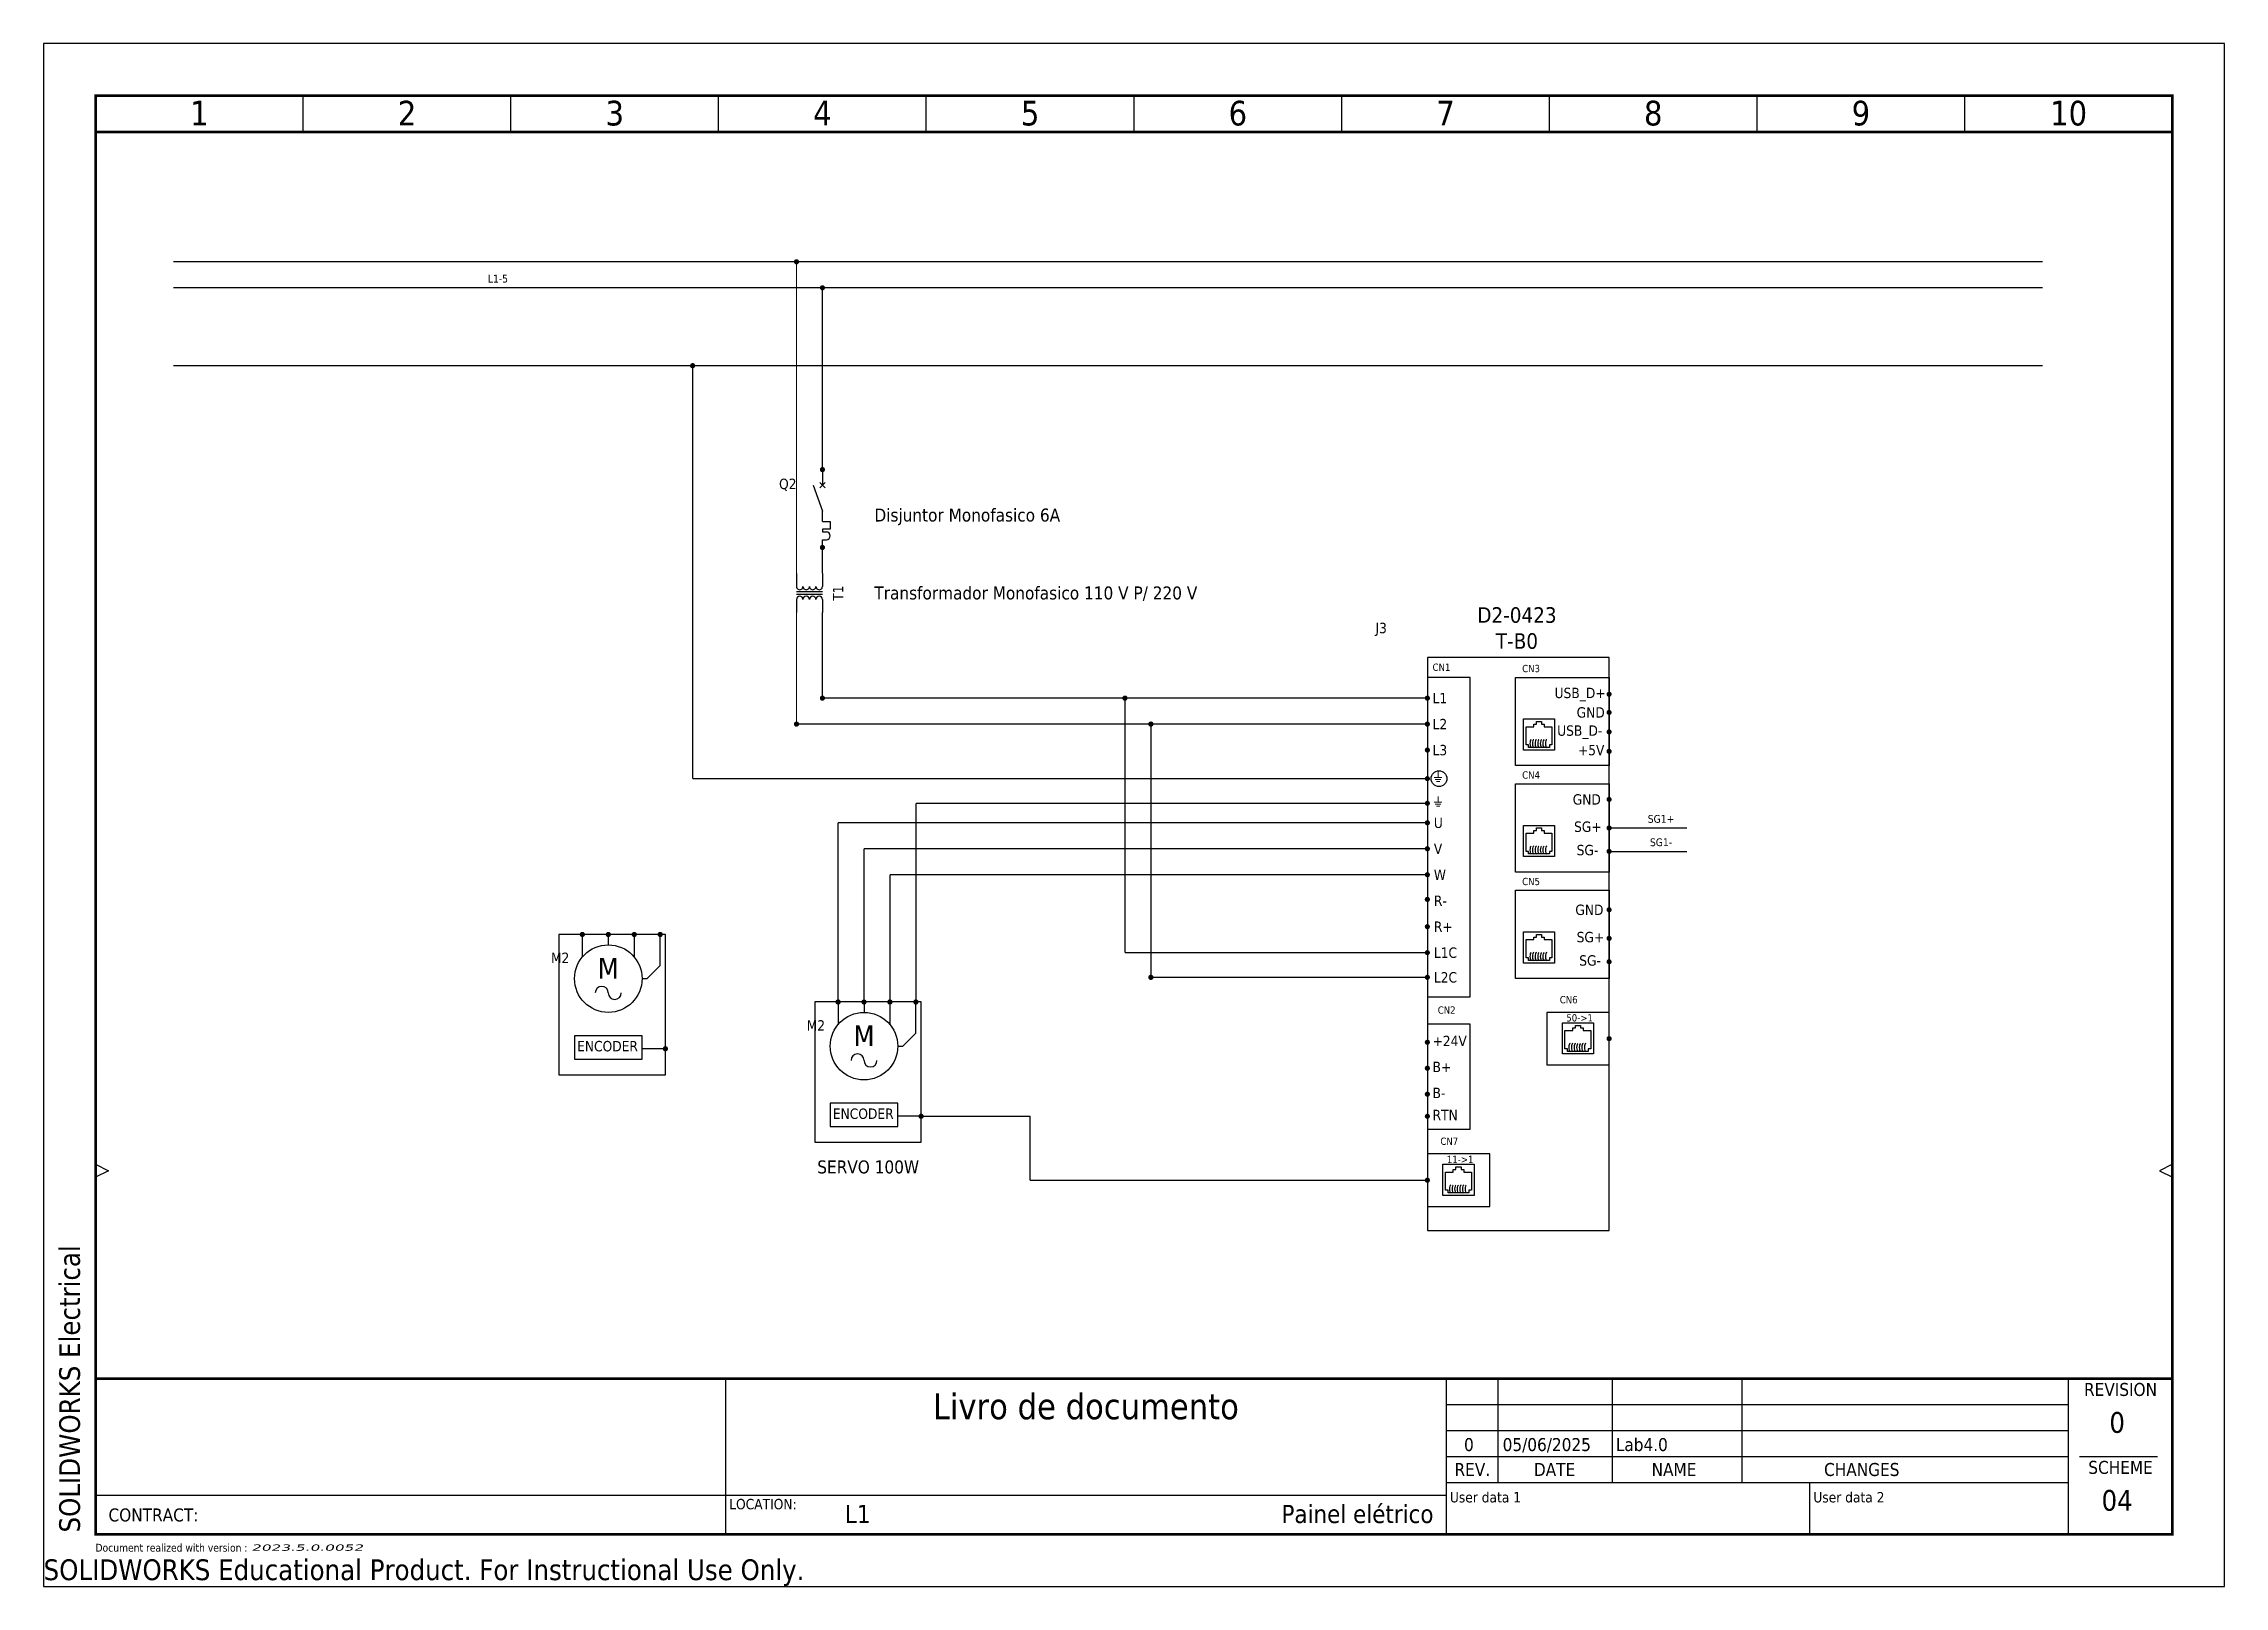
# Model space of a CAD drawing. Header units: millimetres. Extents: x 0 to 420, y 0 to 297.
import ezdxf
from ezdxf.enums import TextEntityAlignment as Align
from ezdxf.lldxf.tags import DXFTag

# ---------------------------------------------------------------- set-up
doc = ezdxf.new("R2010")
doc.units = ezdxf.units.MM
doc.header["$LTSCALE"] = 10
doc.linetypes.add('CONTINU', pattern=[0])
doc.layers.add('DoNotPrint', color=7, linetype='Continuous', plot=False)
doc.layers.add('TITLEBLOCK', color=7, linetype='Continuous')
doc.styles.add('TAHOMA_STANDARD', font='tahoma.ttf')
doc.styles.add('tr_line_equip', font='', dxfattribs={"height": 1.5})
doc.styles.get('tr_line_equip').set_extended_font_data('Tahoma')
tags = doc.linetypes.add('INTERROMPU2', pattern=[0.375, 0.25, -0.125]).pattern_tags.tags
tags[6:7] = [DXFTag(74, 4), DXFTag(75, 0), DXFTag(340, '0'), DXFTag(46, 0.0), DXFTag(50, 0.0), DXFTag(44, 0.0), DXFTag(45, 0.0)]
tags[4:5] = [DXFTag(74, 4), DXFTag(75, 0), DXFTag(340, '0'), DXFTag(46, 0.0), DXFTag(50, 0.0), DXFTag(44, 0.0), DXFTag(45, 0.0)]

# ---------------------------------------------------------------- blocks, each defined once
blk = doc.blocks.new('TR_FDP_BASEA3CA_EN')
at = {"color": 7}
for p, q in [((50, 280), (50, 287)), ((90, 280), (90, 287)), ((130, 280), (130, 287)), ((170, 280), (170, 287)), ((210, 280), (210, 287)), ((250, 280), (250, 287)), ((290, 280), (290, 287)), ((330, 280), (330, 287)), ((370, 280), (370, 287)), ((10, 81.25), (12.5, 80)), ((12.5, 80), (10, 78.75)), ((410, 81.25), (407.5, 80)), ((407.5, 80), (410, 78.75)), ((131.41, 10), (131.41, 40)), ((270.16, 10), (270.16, 40)), ((280.16, 20), (280.16, 40)), ((302.16, 20), (302.16, 40)), ((327.16, 20), (327.16, 40)), ((390, 10), (390, 40)), ((270.16, 35), (390, 35)), ((270.16, 30), (390, 30)), ((270.16, 25), (390, 25)), ((392.11, 25), (407.11, 25)), ((270.16, 17.5), (10, 17.5)), ((270.16, 20), (390, 20)), ((340.08, 20), (340.08, 10))]:
    blk.add_line(p, q, dxfattribs=at)
at = {"color": 7, "const_width": 0.5}
blk.add_lwpolyline([(10, 287), (410, 287), (410, 10), (10, 10)], close=True, dxfattribs=at)
for points in [[(10, 280), (410, 280)], [(10, 40), (410, 40)]]:
    blk.add_lwpolyline(points, dxfattribs=at)
at = {"layer": 'DoNotPrint', "color": 7}
for p, q in [((420, 297), (0, 297)), ((0, 297), (0, 0)), ((420, 0), (420, 297)), ((0, 0), (420, 0))]:
    blk.add_line(p, q, dxfattribs=at)
at = {"color": 7, "style": 'TAHOMA_STANDARD'}
for s, p in [('REVISION', (400, 37.91)), ('CHANGES', (350.16, 22.5)), ('SCHEME', (400, 22.91))]:
    blk.add_text(s, height=2.5, dxfattribs=at).set_placement(p, align=Align.MIDDLE_CENTER)
for s, p in [('REV.', (275.16, 22.5)), ('DATE', (291, 22.5)), ('NAME', (314, 22.5))]:
    blk.add_text(s, height=2.5, dxfattribs=at).set_placement(p, align=Align.MIDDLE)
for s, height, p in [('LOCATION:', 2, (132.04, 15.84)), ('CONTRACT:', 2.5, (12.5, 13.75)), ('Document realized with version :', 1.5, (9.99, 7.44))]:
    blk.add_text(s, height=height, dxfattribs=at).set_placement(p, align=Align.MIDDLE_LEFT)
for tag, height, p in [('#COL', 4.75, (30, 281.25)), ('#COL', 4.75, (70, 281.25)), ('#COL', 4.75, (110, 281.25)), ('#COL', 4.75, (150, 281.25)), ('#COL', 4.75, (190, 281.25)), ('#COL', 4.75, (230, 281.25)), ('#COL', 4.75, (270, 281.25)), ('#COL', 4.75, (310, 281.25)), ('#COL', 4.75, (350, 281.25)), ('#COL', 4.75, (390, 281.25)), ('#PROJECT_DWG_OFFICE', 4, (76.27, 33.86)), ('#BUNDLE_TZ_0_L1', 5, (200.73, 32.17)), ('#PROJECT_DWG_OFFICE_ADDRESS_1', 3, (76.27, 28.22)), ('#PROJECT_DWG_OFFICE_ADDRESS_2', 3, (76.27, 24.16)), ('#FOLIO_TZ_1_L1', 4, (200.8, 24.51)), ('#PROJECT_DWG_OFFICE_ADDRESS_3', 3, (76.27, 19.93)), ('#FOLIO_TZ_2_L1', 4, (200.74, 18.8))]:
    blk.add_attdef(tag, text='', height=height, dxfattribs=at).set_placement(p, align=Align.CENTER)
blk.add_attdef('#APP_NAME', text='', height=4, rotation=90, dxfattribs=at).set_placement((5, 10.37), align=Align.MIDDLE_LEFT)
for tag, height, p in [('#REV_NO_-0', 2.5, (274.5, 37.3)), ('#REV_NO_-1', 2.5, (274.5, 32.4)), ('#REV_NO', 4, (399.35, 31.56)), ('#REV_NO_-2', 2.5, (274.5, 27.3)), ('#FOLIO_TAG', 4, (399.35, 16.56))]:
    blk.add_attdef(tag, text='', height=height, dxfattribs=at).set_placement(p, align=Align.MIDDLE_CENTER)
for tag, height, p in [('#REV_CREATED_ON_-0', 2.5, (281, 37.2)), ('#REV_CREATED_BY_-0', 2.5, (302.7, 37.3)), ('#REV_NO_-0_TZ_0_L1', 2.5, (327.9, 37.3)), ('#REV_CREATED_BY_-1', 2.5, (302.7, 32.4)), ('#REV_CREATED_ON_-1', 2.5, (281, 32.1)), ('#REV_NO_-1_TZ_0_L1', 2.5, (327.9, 32.1)), ('#REV_CREATED_ON_-2', 2.5, (281, 27.3)), ('#REV_CREATED_BY_-2', 2.5, (302.8, 27.3)), ('#REV_NO_-2_TZ_0_L1', 2.5, (327.9, 27.5)), ('#FOLIO_LOC_TAG', 3.5, (154.33, 13.94))]:
    blk.add_attdef(tag, text='', height=height, dxfattribs=at).set_placement(p, align=Align.MIDDLE_LEFT)
for tag, p, height in [('##BUNDLE_TX_0_EN', (270.84, 16.16), 2), ('##BUNDLE_TX_1_EN', (340.84, 16.16), 2), ('#BUNDLE_TX_0', (271.84, 12.16), 2.5), ('#BUNDLE_TX_1', (342.1, 12.16), 2.5)]:
    blk.add_attdef(tag, p, '', height=height, dxfattribs=at)
blk.add_attdef('#PROJECT_CONTRACT_NUM', text='', height=3.5, dxfattribs=at).set_placement((37.75, 11.3), align=Align.BOTTOM_LEFT)
blk.add_attdef('#FOLIO_LOC_TZ_0_L1', text='', height=3.5, dxfattribs=at).set_placement((267.68, 13.94), align=Align.MIDDLE_RIGHT)
at = {"color": 7, "style": 'TAHOMA_STANDARD', "oblique": 15, "width": 2.071003}
blk.add_attdef('#ELVER', text='', height=1.21, dxfattribs=at).set_placement((40, 7.46), align=Align.MIDDLE_LEFT)
blk = doc.blocks.new('TR-DI001')
at = {"color": 0}
for p, q in [((0, 0), (0, -3)), ((-1.82, -3), (0, -8)), ((0.5, -2.5), (-0.5, -3.5)), ((0.5, -3.5), (-0.5, -2.5)), ((0, -10), (0, -8)), ((0, -10), (1.5, -10)), ((0, -11.5), (0, -12)), ((1.5, -11.5), (0, -11.5)), ((0, -12), (0.75, -12)), ((1.5, -10), (1.5, -11.5)), ((0, -13.5), (0.75, -13.5)), ((0, -15), (0, -13.5))]:
    blk.add_line(p, q, dxfattribs=at)
blk.add_arc((0.75, -12.75), 0.75, 270, 90, dxfattribs=at)
for p in [(0, 0), (0, -15)]:
    blk.add_point(p)
at = {"style": 'TAHOMA_STANDARD'}
blk.add_attdef('#P_TAG_0', (0.5, 0), '', height=1.5, dxfattribs=at)
for tag, p in [('#TAG', (-5, -3.75)), ('#CROSS_REF', (-5, -6.5)), ('#TD_1', (-5, -9.5)), ('#TD_2', (-5, -12.5)), ('#TD_3', (-5, -15.27)), ('#TD_4', (-5, -18.27)), ('#COM_TX_0', (-5, -21.17)), ('#COM_TX_1', (-5, -24.17))]:
    blk.add_attdef(tag, text='', height=2, dxfattribs=at).set_placement(p, align=Align.RIGHT)
blk.add_attdef('#P_TAG_1', text='', height=1.5, dxfattribs=at).set_placement((0.5, -15), align=Align.TOP_LEFT)
blk = doc.blocks.new('EW_TRANSFORMER_SINGLE_PHASE')
at = {"color": 0}
for p, q in [((0, 0), (2.5, 0)), ((3.5, -5), (3.5, 0)), ((4, -5), (4, 0)), ((5, 0), (7.5, 0)), ((0, -5), (2.5, -5)), ((5, -5), (7.5, -5))]:
    blk.add_line(p, q, dxfattribs=at)
for centre, start, end in [((2.5, -0.63), 270, 90), ((2.5, -1.88), 270, 90), ((2.5, -3.13), 270, 90), ((2.5, -4.38), 270, 90), ((5, -0.63), 90, 270), ((5, -1.88), 90, 270), ((5, -3.13), 90, 270), ((5, -4.38), 90, 270)]:
    blk.add_arc(centre, 0.625, start, end, dxfattribs=at)
at = {"color": 7, "style": 'TAHOMA_STANDARD'}
for tag, p in [('#TAG', (4, 2)), ('#LOC_TAG', (4.22, -8.4)), ('#REF_MAN', (4.22, -13.4)), ('#FUN_TAG', (4.22, -10.9)), ('#REF_TX_0', (4.22, -18.4)), ('#REF_REF', (4.22, -15.9)), ('#REF_TX_1', (4.22, -20.9)), ('#COM_TZ_0_L1', (4.22, -23.4))]:
    blk.add_attdef(tag, text='', height=2, dxfattribs=at).set_placement(p, align=Align.CENTER)
at = {"style": 'TAHOMA_STANDARD'}
for tag, p in [('#P_TAG_0', (0, -0.5)), ('#P_TAG_1', (0, -5.5))]:
    blk.add_attdef(tag, text='', height=1.5, dxfattribs=at).set_placement(p, align=Align.TOP_RIGHT)
for tag, p in [('#P_TAG_2', (7.5, -0.5)), ('#P_TAG_3', (7.5, -5.5))]:
    blk.add_attdef(tag, text='', height=1.5, dxfattribs=at).set_placement(p, align=Align.TOP_LEFT)
blk = doc.blocks.new('D2-0423-T-B0')
for p, q in [((19, 48.5), (19, 52)), ((19, 52), (20.5, 52)), ((20.5, 52), (20.5, 52.5)), ((20.5, 52.5), (21, 52.5)), ((21, 52.5), (21, 53)), ((21, 53), (22, 53)), ((22, 53), (22, 52.5)), ((22, 52.5), (22.5, 52.5)), ((22.5, 52.5), (22.5, 52)), ((22.5, 52), (24, 52)), ((24, 52), (24, 48.5)), ((19.5, 48.5), (19, 48.5)), ((19.5, 48), (19.5, 48.5)), ((23.5, 48), (19.5, 48)), ((24, 48.5), (23.5, 48.5)), ((23.5, 48.5), (23.5, 48)), ((19, 28), (19, 31.5)), ((19, 31.5), (20.5, 31.5)), ((20.5, 32), (21, 32)), ((20.5, 31.5), (20.5, 32)), ((21, 32.5), (22, 32.5)), ((21, 32), (21, 32.5)), ((22, 32.5), (22, 32)), ((22, 32), (22.5, 32)), ((22.5, 32), (22.5, 31.5)), ((22.5, 31.5), (24, 31.5)), ((24, 31.5), (24, 28)), ((19.5, 28), (19, 28)), ((19.5, 27.5), (19.5, 28)), ((23.5, 27.5), (19.5, 27.5)), ((23.5, 28), (23.5, 27.5)), ((24, 28), (23.5, 28)), ((19, 7.5), (19, 11)), ((19, 11), (20.5, 11)), ((20.5, 11.5), (21, 11.5)), ((20.5, 11), (20.5, 11.5)), ((21, 12), (22, 12)), ((21, 11.5), (21, 12)), ((22, 12), (22, 11.5)), ((22, 11.5), (22.5, 11.5)), ((22.5, 11.5), (22.5, 11)), ((22.5, 11), (24, 11)), ((24, 11), (24, 7.5)), ((19.5, 7.5), (19, 7.5)), ((19.5, 7), (19.5, 7.5)), ((23.5, 7), (19.5, 7)), ((23.5, 7.5), (23.5, 7)), ((24, 7.5), (23.5, 7.5)), ((26.5, -6.5), (28, -6.5)), ((26.5, -10), (26.5, -6.5)), ((28, -6.5), (28, -6)), ((28, -6), (28.5, -6)), ((28.5, -5.5), (29.5, -5.5)), ((28.5, -6), (28.5, -5.5)), ((29.5, -5.5), (29.5, -6)), ((29.5, -6), (30, -6)), ((30, -6), (30, -6.5)), ((30, -6.5), (31.5, -6.5)), ((31.5, -6.5), (31.5, -10)), ((27, -10), (26.5, -10)), ((27, -10.5), (27, -10)), ((31, -10.5), (27, -10.5)), ((31, -10), (31, -10.5)), ((31.5, -10), (31, -10)), ((5, -33.25), (5.5, -33.25)), ((5, -33.75), (5, -33.25)), ((5.5, -32.75), (6.5, -32.75)), ((5.5, -33.25), (5.5, -32.75)), ((6.5, -32.75), (6.5, -33.25)), ((6.5, -33.25), (7, -33.25)), ((7, -33.25), (7, -33.75)), ((3.5, -37.25), (3.5, -33.75)), ((3.5, -33.75), (5, -33.75)), ((4, -37.25), (3.5, -37.25)), ((4, -37.75), (4, -37.25)), ((8, -37.75), (4, -37.75)), ((7, -33.75), (8.5, -33.75)), ((8, -37.25), (8, -37.75)), ((8.5, -37.25), (8, -37.25)), ((8.5, -33.75), (8.5, -37.25))]:
    blk.add_line(p, q)
for points in [[(0, 65.339), (0, -45), (35.03, -45), (35.03, 65.339)], [(0, 61.5), (0, 0), (8.25, 0), (8.25, 61.5)], [(35, 61.5), (35, 44.5), (17, 44.5), (17, 61.5)], [(18.5, 47.5), (18.5, 53.5), (24.5, 53.5), (24.5, 47.5)], [(35, 41), (35, 24), (17, 24), (17, 41)], [(18.5, 27), (18.5, 33), (24.5, 33), (24.5, 27)], [(35, 20.5), (35, 3.5), (17, 3.5), (17, 20.5)], [(18.5, 6.5), (18.5, 12.5), (24.5, 12.5), (24.5, 6.5)], [(23, -3), (23, -13.125), (35, -13.125), (35, -3)], [(0, -5.25), (0, -25.5), (8.25, -25.5), (8.25, -5.25)], [(26, -11), (26, -5), (32, -5), (32, -11)], [(0, -30.25), (0, -40.375), (12, -40.375), (12, -30.25)], [(3, -38.25), (3, -32.25), (9, -32.25), (9, -38.25)]]:
    blk.add_lwpolyline(points, close=True)
blk.add_circle((2.25, 42), 1.521)
for centre in [(20, 48.75), (20.5, 48.75), (21, 48.75), (21.5, 48.75), (22, 48.75), (22.5, 48.75), (23, 48.75), (20, 28.25), (20.5, 28.25), (21, 28.25), (21.5, 28.25), (22, 28.25), (22.5, 28.25), (23, 28.25), (20, 7.75), (20.5, 7.75), (21, 7.75), (21.5, 7.75), (22, 7.75), (22.5, 7.75), (23, 7.75), (27.5, -9.75), (28, -9.75), (28.5, -9.75), (29, -9.75), (29.5, -9.75), (30, -9.75), (30.5, -9.75), (4.5, -37), (5, -37), (5.5, -37), (6, -37), (6.5, -37), (7, -37), (7.5, -37)]:
    blk.add_ellipse(centre, major_axis=(0, -0.75), ratio=0.3333333, start_param=3.1415927, end_param=6.2831853)
at = {"style": 'TAHOMA_STANDARD'}
for s, height, p in [('CN1', 1.4, (1, 62.75)), ('CN3', 1.4, (18.25, 62.5)), ('USB_D+', 2, (24.5, 57.5)), ('L1', 2, (1, 56.5)), ('GND', 2, (28.75, 53.75)), ('L2', 2, (1, 51.5)), ('USB_D-', 2, (25, 50.25)), ('L3', 2, (1, 46.5)), ('+5V', 2, (29, 46.5)), ('⏚', 2, (1.152, 41.346)), ('CN4', 1.4, (18.25, 42)), ('⏚', 2, (1.152, 36.596)), ('GND', 2, (28, 37)), ('U', 2, (1.25, 32.5)), ('SG+', 2, (28.25, 31.75)), ('V', 2, (1.25, 27.5)), ('SG-', 2, (28.75, 27.25)), ('W', 2, (1.25, 22.5)), ('CN5', 1.4, (18.25, 21.5)), ('R-', 2, (1.25, 17.5)), ('GND', 2, (28.5, 15.75)), ('R+', 2, (1.25, 12.5)), ('L1C', 2, (1.25, 7.5)), ('SG+', 2, (28.75, 10.5)), ('L2C', 2, (1.25, 2.75)), ('SG-', 2, (29.25, 6)), ('CN6', 1.4, (25.5, -1.25)), ('CN2', 1.4, (2, -3.25)), ('50->1', 1.4, (26.75, -4.75)), ('+24V', 2, (1, -9.5)), ('B+', 2, (1, -14.5)), ('B-', 2, (1, -19.5)), ('RTN', 2, (1, -23.75)), ('CN7', 1.4, (2.5, -28.5)), ('11->1', 1.4, (3.75, -32))]:
    blk.add_text(s, height=height, dxfattribs=at).set_placement(p)
at = {"insert": (17.25, 75), "char_height": 3, "attachment_point": 2, "style": 'TAHOMA_STANDARD'}
blk.add_mtext('D2-0423\\PT-B0', dxfattribs=at)
at = {"style": 'TAHOMA_STANDARD'}
blk.add_attdef('#SHORT_TAG', (-10, 70), '', height=2, dxfattribs=at)
for tag, p in [('#P_TAG_0', (0, 57)), ('#P_TAG_1', (0, 52)), ('#P_TAG_2', (0, 47)), ('#P_TAG_3', (0, 41.5)), ('#P_TAG_4', (0, 36.75)), ('#P_TAG_5', (0, 33)), ('#P_TAG_6', (0, 28)), ('#P_TAG_7', (0, 23)), ('#P_TAG_8', (0, 18.25)), ('#P_TAG_9', (0, 13)), ('#P_TAG_10', (0, 8)), ('#P_TAG_11', (0, 3.25)), ('#P_TAG_12', (0, -9.25)), ('#P_TAG_13', (0, -14.25)), ('#P_TAG_14', (0, -19.25)), ('#P_TAG_15', (0, -23.5)), ('#P_TAG_16', (0, -35.812))]:
    blk.add_attdef(tag, text='', height=1.5, dxfattribs=at).set_placement(p, align=Align.TOP_RIGHT)
for tag, p in [('#P_TAG_17', (35, 57.75)), ('#P_TAG_18', (35, 54.25)), ('#P_TAG_19', (35, 50.5)), ('#P_TAG_20', (35, 46.75)), ('#P_TAG_21', (35, 37.5)), ('#P_TAG_22', (35, 32)), ('#P_TAG_23', (35, 27.5)), ('#P_TAG_24', (35, 16.25)), ('#P_TAG_25', (35, 10.75)), ('#P_TAG_26', (35, 6.25)), ('#P_TAG_27', (35, -8.562))]:
    blk.add_attdef(tag, text='', height=1.5, dxfattribs=at).set_placement(p, align=Align.TOP_LEFT)
blk = doc.blocks.new('SERVO-DRIVER 100W HIWIN')
at = {"color": 0, "linetype": 'CONTINU'}
for p, q in [((0, 0), (0, -4.35)), ((5, 0), (5, -2)), ((10, 0), (10, -4.35))]:
    blk.add_line(p, q, dxfattribs=at)
for p, q in [((15, -6), (15, 0)), ((12.5, -8.5), (15, -6)), ((11.5, -8.5), (12.5, -8.5)), ((16, -22), (11.5, -22))]:
    blk.add_line(p, q)
at = {"linetype": 'INTERROMPU2'}
blk.add_lwpolyline([(-4.5, 0), (-4.5, -27), (16, -27), (16, 0)], close=True, dxfattribs=at)
blk.add_lwpolyline([(-1.5, -19.5), (-1.5, -24), (11.5, -24), (11.5, -19.5)], close=True)
blk.add_circle((5, -8.5), 6.5)
at = {"linetype": 'CONTINU'}
for centre, start, end in [((3.75, -11.25), 0, 180), ((6.25, -11.25), 180, 0)]:
    blk.add_arc(centre, 1.25, start, end, dxfattribs=at)
for p in [(0, 0), (5, 0), (10, 0), (15, 0), (16, -22)]:
    blk.add_point(p)
at = {"style": 'TAHOMA_STANDARD'}
blk.add_text('M', height=4, dxfattribs=at).set_placement((5, -8.5), align=Align.CENTER)
blk.add_text('ENCODER', height=2, dxfattribs=at).set_placement((-1, -22.5))
for tag, p in [('#P_TAG_0', (0.5, 0)), ('#P_TAG_1', (5.5, 0)), ('#P_TAG_2', (10.5, 0)), ('#P_TAG_3', (15.5, 0))]:
    blk.add_attdef(tag, p, '', height=1.5, dxfattribs=at)
at = {"linetype": 'CONTINU', "style": 'TAHOMA_STANDARD'}
for tag, p in [('#TAG', (-2.5, -3.5)), ('#TD_2', (-3.5, -9.5)), ('#TD_3', (-3.5, -12)), ('#TD_5', (-3.5, -14.5))]:
    blk.add_attdef(tag, text='', height=2, dxfattribs=at).set_placement(p, align=Align.TOP_RIGHT)
at = {"style": 'TAHOMA_STANDARD'}
blk.add_attdef('#LOC_TAG', text='', height=2, dxfattribs=at).set_placement((-3, -6), align=Align.TOP_RIGHT)
blk.add_attdef('#P_TAG_4', text='', height=1.5, dxfattribs=at).set_placement((16, -22.5), align=Align.TOP_LEFT)

msp = doc.modelspace()

# ---------------------------------------------------------------- linework, layer by layer
at = {"color": 5, "linetype": 'Continuous', "const_width": 0.25}
for points in [[(25, 255), (145, 255)], [(145, 195), (145, 255)], [(145, 255), (385, 255)]]:
    msp.add_lwpolyline(points, dxfattribs=at)
at = {"color": 221}
for points in [[(145.27, 255, 0.45, 0.45, 1), (144.72, 255, 0.45, 0.45, 1)], [(150.27, 250, 0.45, 0.45, 1), (149.72, 250, 0.45, 0.45, 1)], [(125.28, 235, 0.45, 0.45, 1), (124.72, 235, 0.45, 0.45, 1)], [(150.27, 171, 0.45, 0.45, 1), (149.72, 171, 0.45, 0.45, 1)], [(208.53, 171, 0.45, 0.45, 1), (207.97, 171, 0.45, 0.45, 1)], [(145.27, 166, 0.45, 0.45, 1), (144.72, 166, 0.45, 0.45, 1)], [(213.53, 166, 0.45, 0.45, 1), (212.97, 166, 0.45, 0.45, 1)], [(213.53, 117.25, 0.45, 0.45, 1), (212.97, 117.25, 0.45, 0.45, 1)]]:
    msp.add_lwpolyline(points, format="xyseb", close=True, dxfattribs=at)
at = {"color": 1, "linetype": 'Continuous', "const_width": 0.25}
for points in [[(25, 250), (150, 250)], [(150, 215), (150, 250)], [(150, 250), (385, 250)], [(150, 195), (150, 200)], [(150, 171), (150, 187.5)], [(150, 171), (208.25, 171)], [(150, 170.75), (150, 171)], [(208.25, 122), (208.25, 171)], [(208.25, 171), (266.5, 171)], [(153, 147), (266.5, 147)], [(153, 112.5), (153, 147)], [(208.25, 122), (266.5, 122)]]:
    msp.add_lwpolyline(points, dxfattribs=at)
at = {"color": 3, "linetype": 'Continuous', "const_width": 0.25}
for points in [[(25, 235), (125, 235)], [(125, 235), (385, 235)], [(125, 155.5), (125, 235)], [(125, 155.5), (266.5, 155.5)], [(168, 150.75), (266.5, 150.75)], [(168, 112.5), (168, 150.75)]]:
    msp.add_lwpolyline(points, dxfattribs=at)
at = {"color": 12}
for points in [[(150.27, 215, 0.45, 0.45, 1), (149.72, 215, 0.45, 0.45, 1)], [(150.27, 200, 0.45, 0.45, 1), (149.72, 200, 0.45, 0.45, 1)], [(301.77, 171.75, 0.45, 0.45, 1), (301.23, 171.75, 0.45, 0.45, 1)], [(266.77, 171, 0.45, 0.45, 1), (266.23, 171, 0.45, 0.45, 1)], [(301.77, 168.25, 0.45, 0.45, 1), (301.23, 168.25, 0.45, 0.45, 1)], [(266.77, 166, 0.45, 0.45, 1), (266.23, 166, 0.45, 0.45, 1)], [(301.77, 164.5, 0.45, 0.45, 1), (301.23, 164.5, 0.45, 0.45, 1)], [(266.77, 161, 0.45, 0.45, 1), (266.23, 161, 0.45, 0.45, 1)], [(301.77, 160.75, 0.45, 0.45, 1), (301.23, 160.75, 0.45, 0.45, 1)], [(266.77, 155.5, 0.45, 0.45, 1), (266.23, 155.5, 0.45, 0.45, 1)], [(266.77, 150.75, 0.45, 0.45, 1), (266.23, 150.75, 0.45, 0.45, 1)], [(301.77, 151.5, 0.45, 0.45, 1), (301.23, 151.5, 0.45, 0.45, 1)], [(266.77, 147, 0.45, 0.45, 1), (266.23, 147, 0.45, 0.45, 1)], [(301.77, 146, 0.45, 0.45, 1), (301.23, 146, 0.45, 0.45, 1)], [(266.77, 142, 0.45, 0.45, 1), (266.23, 142, 0.45, 0.45, 1)], [(301.77, 141.5, 0.45, 0.45, 1), (301.23, 141.5, 0.45, 0.45, 1)], [(266.77, 137, 0.45, 0.45, 1), (266.23, 137, 0.45, 0.45, 1)], [(266.77, 132.25, 0.45, 0.45, 1), (266.23, 132.25, 0.45, 0.45, 1)], [(301.77, 130.25, 0.45, 0.45, 1), (301.23, 130.25, 0.45, 0.45, 1)], [(104.03, 125.5, 0.45, 0.45, 1), (103.47, 125.5, 0.45, 0.45, 1)], [(109.03, 125.5, 0.45, 0.45, 1), (108.47, 125.5, 0.45, 0.45, 1)], [(114.03, 125.5, 0.45, 0.45, 1), (113.47, 125.5, 0.45, 0.45, 1)], [(119.03, 125.5, 0.45, 0.45, 1), (118.47, 125.5, 0.45, 0.45, 1)], [(266.77, 127, 0.45, 0.45, 1), (266.23, 127, 0.45, 0.45, 1)], [(266.77, 122, 0.45, 0.45, 1), (266.23, 122, 0.45, 0.45, 1)], [(301.77, 124.75, 0.45, 0.45, 1), (301.23, 124.75, 0.45, 0.45, 1)], [(266.77, 117.25, 0.45, 0.45, 1), (266.23, 117.25, 0.45, 0.45, 1)], [(301.77, 120.25, 0.45, 0.45, 1), (301.23, 120.25, 0.45, 0.45, 1)], [(153.28, 112.5, 0.45, 0.45, 1), (152.72, 112.5, 0.45, 0.45, 1)], [(158.28, 112.5, 0.45, 0.45, 1), (157.72, 112.5, 0.45, 0.45, 1)], [(163.28, 112.5, 0.45, 0.45, 1), (162.72, 112.5, 0.45, 0.45, 1)], [(168.28, 112.5, 0.45, 0.45, 1), (167.72, 112.5, 0.45, 0.45, 1)], [(266.77, 104.75, 0.45, 0.45, 1), (266.23, 104.75, 0.45, 0.45, 1)], [(301.77, 105.44, 0.45, 0.45, 1), (301.23, 105.44, 0.45, 0.45, 1)], [(120.03, 103.5, 0.45, 0.45, 1), (119.47, 103.5, 0.45, 0.45, 1)], [(266.77, 99.75, 0.45, 0.45, 1), (266.23, 99.75, 0.45, 0.45, 1)], [(266.77, 94.75, 0.45, 0.45, 1), (266.23, 94.75, 0.45, 0.45, 1)], [(169.28, 90.5, 0.45, 0.45, 1), (168.72, 90.5, 0.45, 0.45, 1)], [(266.77, 90.5, 0.45, 0.45, 1), (266.23, 90.5, 0.45, 0.45, 1)], [(266.77, 78.19, 0.45, 0.45, 1), (266.23, 78.19, 0.45, 0.45, 1)]]:
    msp.add_lwpolyline(points, format="xyseb", close=True, dxfattribs=at)
at = {"color": 30, "linetype": 'Continuous', "const_width": 0.25}
for points in [[(145, 166), (145, 187.5)], [(145, 165.75), (145, 166)], [(145, 166), (213.25, 166)], [(213.25, 166), (266.5, 166)], [(213.25, 117.25), (213.25, 166)], [(158, 142), (266.5, 142)], [(158, 112.5), (158, 142)], [(213.25, 117), (213.25, 117.25)], [(213.25, 117.25), (266.5, 117.25)]]:
    msp.add_lwpolyline(points, dxfattribs=at)
at = {"color": 6, "linetype": 'Continuous'}
for points in [[(301.5, 146), (316.5, 146)], [(301.5, 141.5), (316.5, 141.5)], [(169, 90.5), (190, 90.5)], [(190, 78.19), (190, 90.5)], [(190, 78.19), (266.5, 78.19)]]:
    msp.add_lwpolyline(points, dxfattribs=at)
at = {"color": 14, "linetype": 'Continuous', "const_width": 0.25}
for points in [[(163, 137), (266.5, 137)], [(163, 112.5), (163, 137)]]:
    msp.add_lwpolyline(points, dxfattribs=at)

# ---------------------------------------------------------------- block references
msp.add_blockref('TR-DI001', (150, 215)).add_auto_attribs({'#TAG': 'Q2'})
ref = msp.add_blockref('EW_TRANSFORMER_SINGLE_PHASE', (150, 195), dxfattribs=dict(rotation=270))
ref.add_attrib('#TAG', 'T1', dxfattribs={"color": 7, "height": 2, "rotation": 90, "style": 'TAHOMA_STANDARD'}).set_placement((154.01, 191.22), align=Align.CENTER)
ref = msp.add_blockref('D2-0423-T-B0', (266.5, 113.5))
ref.add_attrib('#SHORT_TAG', 'J3', (256.5, 183.5), dxfattribs={"height": 2, "style": 'TAHOMA_STANDARD'})
ref = msp.add_blockref('SERVO-DRIVER 100W HIWIN', (103.75, 125.5))
ref.add_attrib('#TAG', 'M2', dxfattribs={"linetype": 'CONTINU', "height": 2, "style": 'TAHOMA_STANDARD'}).set_placement((101.25, 122), align=Align.TOP_RIGHT)
ref = msp.add_blockref('SERVO-DRIVER 100W HIWIN', (153, 112.5))
ref.add_attrib('#TAG', 'M2', dxfattribs={"linetype": 'CONTINU', "height": 2, "style": 'TAHOMA_STANDARD'}).set_placement((150.5, 109), align=Align.TOP_RIGHT)
at = {"layer": 'TITLEBLOCK'}
ref = msp.add_blockref('TR_FDP_BASEA3CA_EN', (0, 0), dxfattribs=at)
ref.add_attrib('#COL', '1', dxfattribs={"layer": '0', "color": 7, "height": 4.75, "style": 'TAHOMA_STANDARD'}).set_placement((30, 281.25), align=Align.CENTER)
ref.add_attrib('#COL', '2', dxfattribs={"layer": '0', "color": 7, "height": 4.75, "style": 'TAHOMA_STANDARD'}).set_placement((70, 281.25), align=Align.CENTER)
ref.add_attrib('#COL', '3', dxfattribs={"layer": '0', "color": 7, "height": 4.75, "style": 'TAHOMA_STANDARD'}).set_placement((110, 281.25), align=Align.CENTER)
ref.add_attrib('#COL', '4', dxfattribs={"layer": '0', "color": 7, "height": 4.75, "style": 'TAHOMA_STANDARD'}).set_placement((150, 281.25), align=Align.CENTER)
ref.add_attrib('#COL', '5', dxfattribs={"layer": '0', "color": 7, "height": 4.75, "style": 'TAHOMA_STANDARD'}).set_placement((190, 281.25), align=Align.CENTER)
ref.add_attrib('#COL', '6', dxfattribs={"layer": '0', "color": 7, "height": 4.75, "style": 'TAHOMA_STANDARD'}).set_placement((230, 281.25), align=Align.CENTER)
ref.add_attrib('#COL', '7', dxfattribs={"layer": '0', "color": 7, "height": 4.75, "style": 'TAHOMA_STANDARD'}).set_placement((270, 281.25), align=Align.CENTER)
ref.add_attrib('#COL', '8', dxfattribs={"layer": '0', "color": 7, "height": 4.75, "style": 'TAHOMA_STANDARD'}).set_placement((310, 281.25), align=Align.CENTER)
ref.add_attrib('#COL', '9', dxfattribs={"layer": '0', "color": 7, "height": 4.75, "style": 'TAHOMA_STANDARD'}).set_placement((350, 281.25), align=Align.CENTER)
ref.add_attrib('#COL', '10', dxfattribs={"layer": '0', "color": 7, "height": 4.75, "style": 'TAHOMA_STANDARD'}).set_placement((390, 281.25), align=Align.CENTER)
ref.add_attrib('#FOLIO_TAG', '04', dxfattribs={"layer": '0', "color": 7, "height": 4, "style": 'TAHOMA_STANDARD'}).set_placement((399.35, 16.56), align=Align.MIDDLE_CENTER)
ref.add_attrib('#FOLIO_LOC_TAG', 'L1', dxfattribs={"layer": '0', "color": 7, "height": 3.5, "style": 'TAHOMA_STANDARD'}).set_placement((154.33, 13.94), align=Align.MIDDLE_LEFT)
ref.add_attrib('#FOLIO_LOC_TZ_0_L1', 'Painel elétrico', dxfattribs={"layer": '0', "color": 7, "height": 3.5, "style": 'TAHOMA_STANDARD'}).set_placement((267.68, 13.94), align=Align.MIDDLE_RIGHT)
ref.add_attrib('#BUNDLE_TZ_0_L1', 'Livro de documento', dxfattribs={"layer": '0', "color": 7, "height": 5, "style": 'TAHOMA_STANDARD'}).set_placement((200.73, 32.17), align=Align.CENTER)
ref.add_attrib('#REV_NO', '0', dxfattribs={"layer": '0', "color": 7, "height": 4, "style": 'TAHOMA_STANDARD'}).set_placement((399.35, 31.56), align=Align.MIDDLE_CENTER)
ref.add_attrib('#ELVER', '2023.5.0.0052', dxfattribs={"layer": '0', "color": 7, "height": 1.2071, "style": 'TAHOMA_STANDARD', "oblique": 15, "width": 2.071003}).set_placement((40, 7.46), align=Align.MIDDLE_LEFT)
ref.add_attrib('##BUNDLE_TX_0_EN', 'User data 1', (270.84, 16.16), dxfattribs={"layer": '0', "color": 7, "height": 2, "style": 'TAHOMA_STANDARD'})
ref.add_attrib('##BUNDLE_TX_1_EN', 'User data 2', (340.84, 16.16), dxfattribs={"layer": '0', "color": 7, "height": 2, "style": 'TAHOMA_STANDARD'})
ref.add_attrib('#REV_NO_-2', '0', dxfattribs={"layer": '0', "color": 7, "height": 2.5, "style": 'TAHOMA_STANDARD'}).set_placement((274.5, 27.3), align=Align.MIDDLE_CENTER)
ref.add_attrib('#REV_CREATED_ON_-2', '05/06/2025', dxfattribs={"layer": '0', "color": 7, "height": 2.5, "style": 'TAHOMA_STANDARD'}).set_placement((281, 27.3), align=Align.MIDDLE_LEFT)
ref.add_attrib('#REV_CREATED_BY_-2', 'Lab4.0', dxfattribs={"layer": '0', "color": 7, "height": 2.5, "style": 'TAHOMA_STANDARD'}).set_placement((302.8, 27.3), align=Align.MIDDLE_LEFT)
ref.add_attrib('#APP_NAME', 'SOLIDWORKS Electrical', dxfattribs={"layer": '0', "color": 7, "height": 4, "rotation": 90, "style": 'TAHOMA_STANDARD'}).set_placement((5, 10.37), align=Align.MIDDLE_LEFT)

# ---------------------------------------------------------------- texts
at = {"color": 7, "style": 'tr_line_equip'}
for s, p in [('L1-5', (87.5, 251)), ('SG1+', (311.5, 147)), ('SG1-', (311.5, 142.5))]:
    msp.add_text(s, height=1.5, dxfattribs=at).set_placement(p, align=Align.CENTER)
at = {"style": 'TAHOMA_STANDARD'}
for s, p in [('Disjuntor Monofasico 6A', (160, 205)), ('Transformador Monofasico 110 V P/ 220 V', (160, 190)), ('SERVO 100W', (149, 79.5))]:
    msp.add_text(s, height=2.5, dxfattribs=at).set_placement(p)
at = {"color": 1, "true_color": 0xff0000, "style": 'TAHOMA_STANDARD'}
msp.add_text('SOLIDWORKS Educational Product. For Instructional Use Only.', height=4, dxfattribs=at).set_placement((0, 0), align=Align.BOTTOM_LEFT)

doc.saveas('drawing.dxf')
